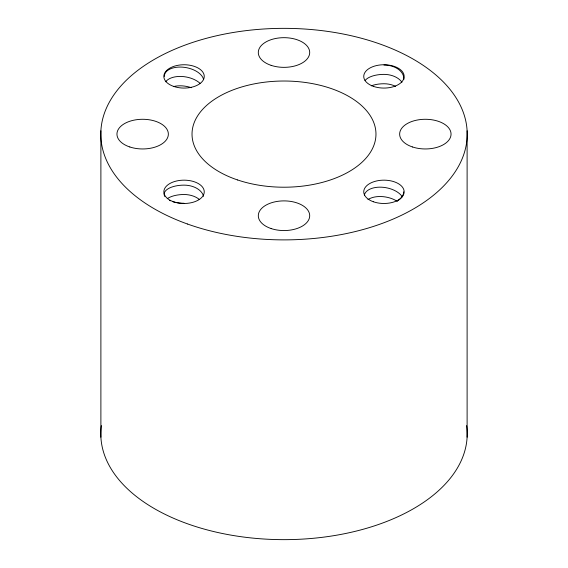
<?xml version="1.0" encoding="UTF-8"?>
<svg xmlns="http://www.w3.org/2000/svg" width="568" height="568" viewBox="0 0 568 568"><rect width="100%" height="100%" fill="white"/><g stroke="black" fill="none" stroke-linecap="round" stroke-linejoin="round"><path stroke-width="0.85" d="M467.109 130.796L467.109 437.204M100.891 130.796L100.891 437.204M466.633 425.581A183.201 105.769 0 0 1 284 539.65A183.201 105.769 0 0 1 101.367 425.581M164.294 76.46A19.965 11.41 10.1 0 1 182.818 67.173A19.965 11.41 10.1 0 1 203.649 79.676M165.693 81.764A19.965 11.41 10.1 0 1 181.582 76.467A19.965 11.41 10.1 0 1 200.028 83.304M173.467 86.577A19.965 11.41 10.1 0 1 191.331 87.706M184.053 203.273A19.965 9.067 0 0 1 172.36 201.534M170.435 200.809A19.965 9.067 0 0 1 169.548 200.412M164.77 196.457A19.965 9.067 0 0 1 164.5 195.903M164.301 195.342A19.965 9.067 0 0 1 184.053 185.132A19.965 13.746 0 0 1 203.607 196.308M199.382 199.489A19.965 13.746 0 0 0 184.053 194.504A19.965 9.067 0 0 0 167.248 198.708M367.972 199.609A19.965 11.41 10.1 0 1 397.465 201.477M364.351 195.129A19.965 11.41 10.1 0 1 381.476 187.191A19.965 11.41 10.1 0 1 402.307 196.833M403.706 191.863A19.965 11.41 -10.1 0 1 398.345 200.362M401.959 82.268A19.965 13.746 0 0 0 383.947 74.38A19.965 9.067 0 0 0 365.018 80.635M395.64 86.379A19.965 13.746 0 0 0 383.947 83.745A19.965 9.067 0 0 0 371.266 85.825M383.947 65.008A19.965 13.746 0 0 1 403.82 79.619M187.461 224.012A183.201 105.769 0 0 0 467.109 137.442A183.201 105.769 0 0 0 197.43 40.903A183.201 105.769 0 0 0 187.461 224.012M237.609 179.964A91.966 53.094 0 0 0 375.966 134.389A91.966 53.094 0 0 0 238.425 87.997A91.966 53.094 0 0 0 237.609 179.964M412.496 146.97A25.702 14.839 0 0 0 451.049 134.119A25.702 14.839 0 0 0 412.496 121.268A25.702 14.839 0 0 0 412.496 146.97M271.149 65.363A25.702 14.839 0 0 0 309.702 52.512A25.702 14.839 0 0 0 271.149 39.661A25.702 14.839 0 0 0 271.149 65.363M129.802 146.97A25.702 14.839 0 0 0 168.355 134.119A25.702 14.839 0 0 0 129.802 121.268A25.702 14.839 0 0 0 129.802 146.97M271.149 228.57A25.702 14.839 0 0 0 309.702 215.726A25.702 14.839 0 0 0 271.149 202.875A25.702 14.839 0 0 0 271.149 228.57M373.304 201.732A20.192 11.658 0 0 0 404.132 192.19A20.192 11.658 0 0 0 374.404 181.547A20.192 11.658 0 0 0 373.304 201.732M173.41 201.732A20.192 11.658 0 0 0 204.239 192.19A20.192 11.658 0 0 0 174.511 181.547A20.192 11.658 0 0 0 173.41 201.732M173.41 86.322A20.192 11.658 0 0 0 204.239 76.779A20.192 11.658 0 0 0 174.511 66.136A20.192 11.658 0 0 0 173.41 86.322M373.304 86.322A20.192 11.658 0 0 0 404.132 76.779A20.192 11.658 0 0 0 374.404 66.136A20.192 11.658 0 0 0 373.304 86.322"/></g></svg>
